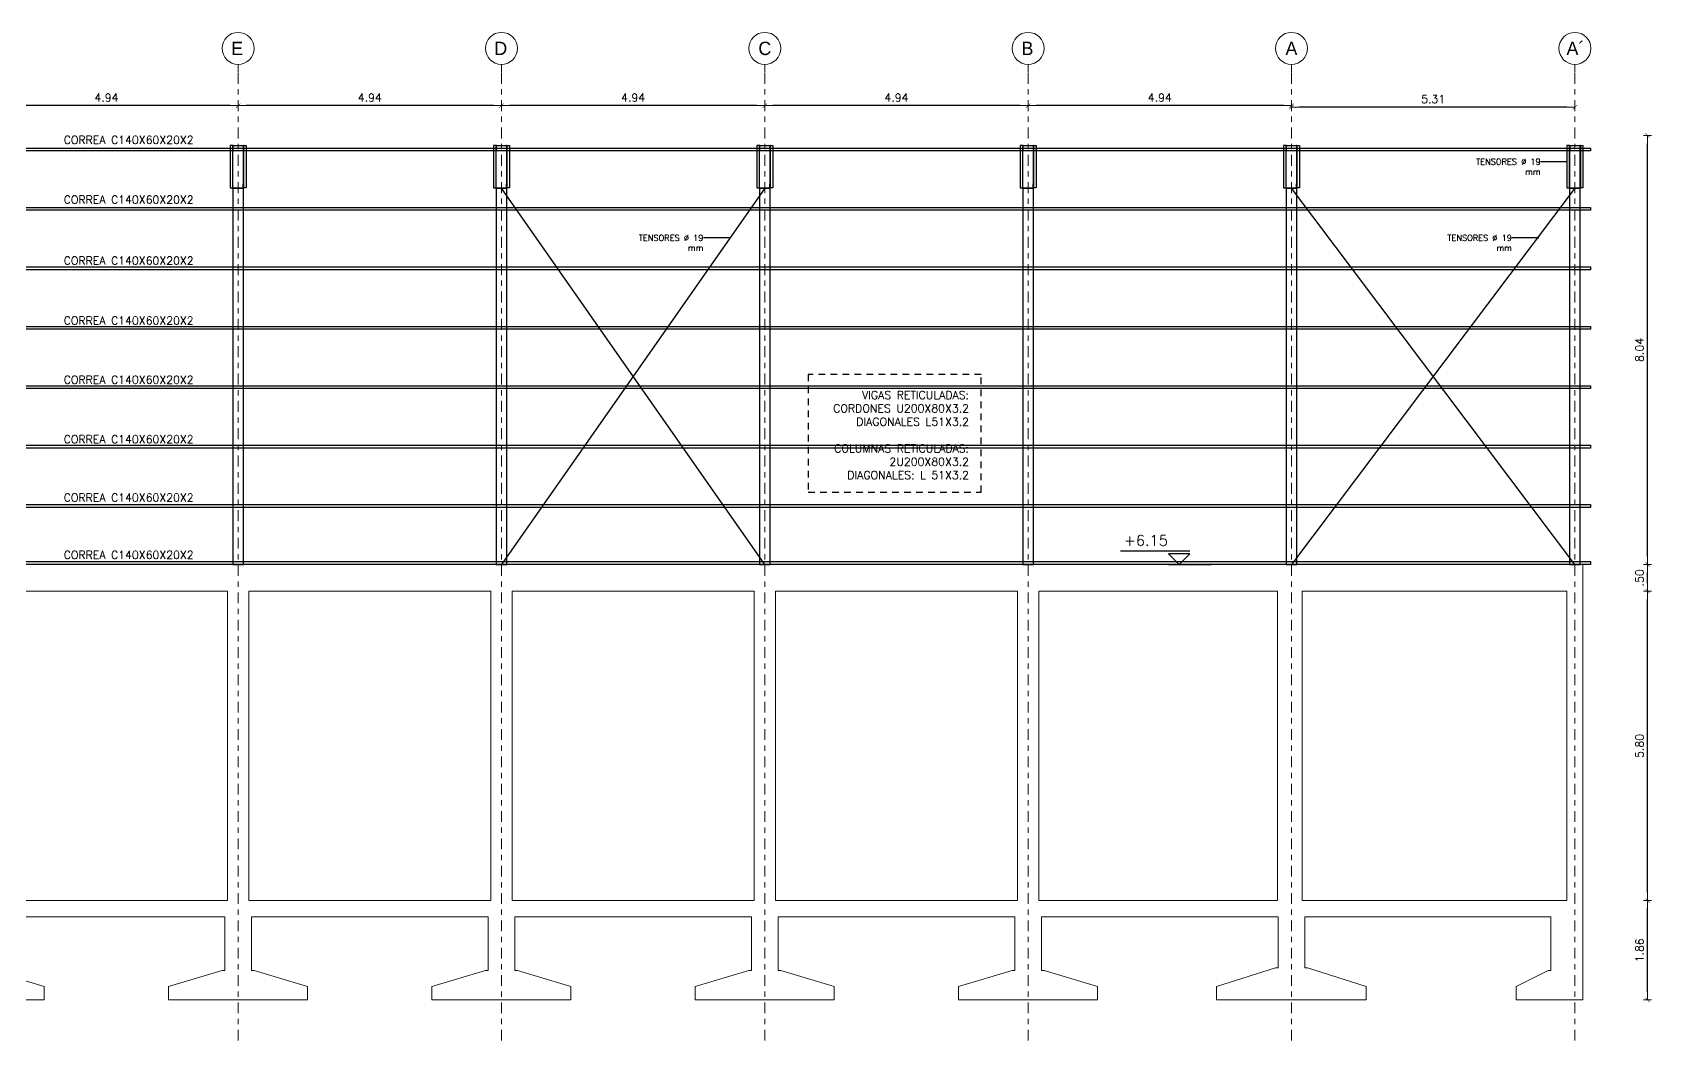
# Model space of a CAD drawing. Header units: metres. Extents: x 177 to 477, y -228 to -48.
# Drawn here: x 368.96 to 399.3, y -152.73 to -133.83 of the extents above; entities that cross this region are included whole.
import ezdxf
from ezdxf import colors
from ezdxf.entities.mleader import LeaderData, LeaderLine
from ezdxf.enums import TextEntityAlignment as Align
from ezdxf.math import Vec2, Vec3

# ---------------------------------------------------------------- set-up
doc = ezdxf.new("R2010")
doc.units = ezdxf.units.M
doc.linetypes.add('CYPE_RAYAPUNTO', pattern=[0.4125, 0.2025, -0.105, 0, -0.105])
doc.linetypes.add('HIDDEN', pattern=[0.375, 0.25, -0.125])
for name, color, linetype in [('CHAPA', 6, 'Continuous'), ('ES-Perfil 01', 3, 'Continuous'), ('EST-VISTA 2', 3, 'Continuous'), ('EST-VISTA 3', 1, 'Continuous'), ('LEYENDAS', 160, 'Continuous')]:
    doc.layers.add(name, color=color, linetype=linetype)
for name, color, linetype, lineweight in [('COTAS', 160, 'Continuous', 0), ('EST_EJES', 160, 'Continuous', 0), ('OT_SECCION_EDIFICIO', 5, 'Continuous', 9), ('PERFILES', 3, 'Continuous', 0)]:
    doc.layers.add(name, color=color, linetype=linetype, lineweight=lineweight)
doc.styles.get("Standard").update_dxf_attribs({"font": 'romans.shx'})
doc.styles.add('TX-100', font='romans.shx', dxfattribs={"height": 0.16})
doc.styles.add('TX-LOCAL50', font='GOTHIC.TTF', dxfattribs={"height": 0.125})
doc.dimstyles.new('COTA_1-75', dxfattribs={"dimscale": 0.75, "dimtxt": 0.2, "dimasz": 0.2, "dimexe": 0, "dimexo": 0.7, "dimgap": 0.1, "dimtad": 1, "dimzin": 4, "dimdsep": 46, "dimtxsty": 'Standard', "dimblk1": 'COTA_N', "dimblk2": 'COTA_N', "dimsah": 1, "dimcen": 2, "dimse1": 1, "dimse2": 1, "dimclrd": 256, "dimclre": 256, "dimclrt": 256, "dimadec": 0, "dimazin": 0, "dimtfac": 1, "dimtix": 1, "dimtmove": 2, "dimatfit": 3, "dimldrblk": 'COTA_N', "dimfxl": 0, "dimtolj": 1, "dimtzin": 0, "dimarcsym": 0})

# ---------------------------------------------------------------- blocks, each defined once
blk = doc.blocks.new('206.4x70x3.2')
at = {"layer": 'ES-Perfil 01'}
for p, q in [((0, -0.0968), (0, 0.0904)), ((0.0032, -0.0968), (0.0032, 0.0904)), ((0.0064, 0.0968), (0.08, 0.0968)), ((0.0064, 0.0936), (0.08, 0.0936)), ((0.08, 0.0968), (0.08, 0.0936)), ((0.0064, -0.1), (0.08, -0.1)), ((0.0064, -0.1032), (0.08, -0.1032)), ((0.08, -0.1), (0.08, -0.1032))]:
    blk.add_line(p, q, dxfattribs=at)
for centre, radius, start, end in [((0.0064, 0.0904), 0.0064, 90, 180), ((0.0064, 0.0904), 0.0032, 90, 180), ((0.0064, -0.0968), 0.0064, 180, 270), ((0.0064, -0.0968), 0.0032, 180, 270)]:
    blk.add_arc(centre, radius, start, end, dxfattribs=at)
blk = doc.blocks.new('VVIGA')
at = {"layer": 'EST-VISTA 2', "color": 2}
for points in [[(-0.1032, 0.7968), (-0.1032, 0.0032), (-0.1, 0.0032), (-0.1, 0.7968)], [(0.1032, 0.7968), (0.1032, 0.0032), (0.1, 0.0032), (0.1, 0.7968)]]:
    blk.add_lwpolyline(points, close=True, dxfattribs=at)
at = {"layer": 'EST-VISTA 3'}
for points in [[(-0.1, 0.0032), (-0.1, 0.7968), (-0.1508, 0.7968), (-0.1508, 0.0032)], [(0.1, 0.0032), (0.1, 0.7968), (0.1508, 0.7968), (0.1508, 0.0032)]]:
    blk.add_lwpolyline(points, close=True, dxfattribs=at)
at = {"layer": 'PERFILES', "xscale": -1, "rotation": 90}
blk.add_blockref('206.4x70x3.2', (-0.0032, 0.7968), dxfattribs=at)
at = {"layer": 'PERFILES', "rotation": 90.00000000000001}
blk.add_blockref('206.4x70x3.2', (-0.0032, -0.0032), dxfattribs=at)
blk = doc.blocks.new('SIMB EJE EST VER 50')
at = {"const_width": 0.01}
blk.add_lwpolyline([(0, 0.075), (0, 0)], dxfattribs=at)
blk.add_circle((0, 0.225), 0.15)
at = {"style": 'TX-LOCAL50', "width": 0.98}
blk.add_attdef('EJE', text='', height=0.125, dxfattribs=at).set_placement((0, 0.1625), align=Align.CENTER)
blk = doc.blocks.new('COTA_N')
for p, q in [((-1, 0), (0, 0)), ((0, 0.5), (0, -0.5))]:
    blk.add_line(p, q)
at = {"const_width": 0.065}
blk.add_lwpolyline([(0.14, 0.14), (0.28, 0.28), (0, 0), (-0.14, -0.14), (-0.28, -0.28)], dxfattribs=at)
blk = doc.blocks.new('*D713')
at = {"layer": 'COTAS', "lineweight": -2, "transparency": 16777216}
blk.add_line((397.713, -135.235), (392.7, -135.235), dxfattribs=at)
at = {"layer": 'Defpoints', "color": 0, "transparency": 16777216}
for p in [(392.55, -135.235), (392.55, -135.235), (397.863, -135.235)]:
    blk.add_point(p, dxfattribs=at)
at = {"layer": 'COTAS', "lineweight": -2, "transparency": 16777216, "xscale": 0.15, "yscale": 0.15, "zscale": 0.15, "rotation": 180}
blk.add_blockref('COTA_N', (392.55, -135.235), dxfattribs=at)
at = {"layer": 'COTAS', "lineweight": -2, "transparency": 16777216, "xscale": 0.15, "yscale": 0.15, "zscale": 0.15}
blk.add_blockref('COTA_N', (397.863, -135.235), dxfattribs=at)
at = {"layer": 'COTAS', "transparency": 16777216, "insert": (395.207, -135.085), "char_height": 0.15, "attachment_point": 5}
blk.add_mtext('\\A1;5.31', dxfattribs=at)
blk = doc.blocks.new('*D718')
at = {"layer": 'COTAS', "lineweight": -2, "transparency": 16777216}
blk.add_line((392.4, -135.207), (387.765, -135.207), dxfattribs=at)
at = {"layer": 'Defpoints', "color": 0, "transparency": 16777216}
for p in [(387.615, -135.207), (387.615, -135.207), (392.55, -135.207)]:
    blk.add_point(p, dxfattribs=at)
at = {"layer": 'COTAS', "lineweight": -2, "transparency": 16777216, "xscale": 0.15, "yscale": 0.15, "zscale": 0.15, "rotation": 180}
blk.add_blockref('COTA_N', (387.615, -135.207), dxfattribs=at)
at = {"layer": 'COTAS', "lineweight": -2, "transparency": 16777216, "xscale": 0.15, "yscale": 0.15, "zscale": 0.15}
blk.add_blockref('COTA_N', (392.55, -135.207), dxfattribs=at)
at = {"layer": 'COTAS', "transparency": 16777216, "insert": (390.083, -135.057), "char_height": 0.15, "attachment_point": 5}
blk.add_mtext('\\A1;4.94', dxfattribs=at)
blk = doc.blocks.new('*D719')
at = {"layer": 'COTAS', "lineweight": -2, "transparency": 16777216}
blk.add_line((387.465, -135.207), (382.83, -135.207), dxfattribs=at)
at = {"layer": 'Defpoints', "color": 0, "transparency": 16777216}
for p in [(382.68, -135.207), (382.68, -135.207), (387.615, -135.207)]:
    blk.add_point(p, dxfattribs=at)
at = {"layer": 'COTAS', "lineweight": -2, "transparency": 16777216, "xscale": 0.15, "yscale": 0.15, "zscale": 0.15, "rotation": 180}
blk.add_blockref('COTA_N', (382.68, -135.207), dxfattribs=at)
at = {"layer": 'COTAS', "lineweight": -2, "transparency": 16777216, "xscale": 0.15, "yscale": 0.15, "zscale": 0.15}
blk.add_blockref('COTA_N', (387.615, -135.207), dxfattribs=at)
at = {"layer": 'COTAS', "transparency": 16777216, "insert": (385.148, -135.057), "char_height": 0.15, "attachment_point": 5}
blk.add_mtext('\\A1;4.94', dxfattribs=at)
blk = doc.blocks.new('*D720')
at = {"layer": 'COTAS', "lineweight": -2, "transparency": 16777216}
blk.add_line((382.53, -135.207), (377.895, -135.207), dxfattribs=at)
at = {"layer": 'Defpoints', "color": 0, "transparency": 16777216}
for p in [(377.745, -135.207), (377.745, -135.207), (382.68, -135.207)]:
    blk.add_point(p, dxfattribs=at)
at = {"layer": 'COTAS', "lineweight": -2, "transparency": 16777216, "xscale": 0.15, "yscale": 0.15, "zscale": 0.15, "rotation": 180}
blk.add_blockref('COTA_N', (377.745, -135.207), dxfattribs=at)
at = {"layer": 'COTAS', "lineweight": -2, "transparency": 16777216, "xscale": 0.15, "yscale": 0.15, "zscale": 0.15}
blk.add_blockref('COTA_N', (382.68, -135.207), dxfattribs=at)
at = {"layer": 'COTAS', "transparency": 16777216, "insert": (380.213, -135.057), "char_height": 0.15, "attachment_point": 5}
blk.add_mtext('\\A1;4.94', dxfattribs=at)
blk = doc.blocks.new('*D721')
at = {"layer": 'COTAS', "lineweight": -2, "transparency": 16777216}
blk.add_line((377.595, -135.207), (372.96, -135.207), dxfattribs=at)
at = {"layer": 'Defpoints', "color": 0, "transparency": 16777216}
for p in [(372.81, -135.207), (372.81, -135.207), (377.745, -135.207)]:
    blk.add_point(p, dxfattribs=at)
at = {"layer": 'COTAS', "lineweight": -2, "transparency": 16777216, "xscale": 0.15, "yscale": 0.15, "zscale": 0.15, "rotation": 180}
blk.add_blockref('COTA_N', (372.81, -135.207), dxfattribs=at)
at = {"layer": 'COTAS', "lineweight": -2, "transparency": 16777216, "xscale": 0.15, "yscale": 0.15, "zscale": 0.15}
blk.add_blockref('COTA_N', (377.745, -135.207), dxfattribs=at)
at = {"layer": 'COTAS', "transparency": 16777216, "insert": (375.278, -135.057), "char_height": 0.15, "attachment_point": 5}
blk.add_mtext('\\A1;4.94', dxfattribs=at)
blk = doc.blocks.new('*D722')
at = {"layer": 'COTAS', "lineweight": -2, "transparency": 16777216}
blk.add_line((372.66, -135.207), (368.025, -135.207), dxfattribs=at)
at = {"layer": 'Defpoints', "color": 0, "transparency": 16777216}
for p in [(367.875, -135.207), (367.875, -135.207), (372.81, -135.207)]:
    blk.add_point(p, dxfattribs=at)
at = {"layer": 'COTAS', "lineweight": -2, "transparency": 16777216, "xscale": 0.15, "yscale": 0.15, "zscale": 0.15, "rotation": 180}
blk.add_blockref('COTA_N', (367.875, -135.207), dxfattribs=at)
at = {"layer": 'COTAS', "lineweight": -2, "transparency": 16777216, "xscale": 0.15, "yscale": 0.15, "zscale": 0.15}
blk.add_blockref('COTA_N', (372.81, -135.207), dxfattribs=at)
at = {"layer": 'COTAS', "transparency": 16777216, "insert": (370.343, -135.057), "char_height": 0.15, "attachment_point": 5}
blk.add_mtext('\\A1;4.94', dxfattribs=at)
blk = doc.blocks.new('_Dot')
at = {"color": 0, "linetype": 'ByBlock', "lineweight": -2}
blk.add_line((-0.5, 0), (-1, 0), dxfattribs=at)
at = {"color": 0, "linetype": 'ByBlock', "const_width": 0.5}
blk.add_lwpolyline([(-0.25, 0, 1), (0.25, 0, 1)], format="xyb", close=True, dxfattribs=at)
blk = doc.blocks.new('COTA NIVEL CORTE 100')
blk.add_line((0.4, 0.25), (1.7, 0.25))
for points in [[(0.8, 0), (0, 0)], [(0.4, 0.2), (0.8, 0.2), (0.6, 0), (0.4, 0.2)]]:
    blk.add_lwpolyline(points)
at = {"style": 'TX-100', "width": 0.98}
blk.add_attdef('COTA', text='', height=0.2, dxfattribs=at).set_placement((1.7, 0.35), align=Align.RIGHT)
blk = doc.blocks.new('*D714')
at = {"layer": 'COTAS', "lineweight": -2, "transparency": 16777216}
blk.add_line((399.225, -151.821), (399.225, -150.259), dxfattribs=at)
at = {"layer": 'Defpoints', "color": 0, "transparency": 16777216}
for p in [(397.713, -150.109), (399.225, -150.109), (398.014, -151.971)]:
    blk.add_point(p, dxfattribs=at)
at = {"layer": 'COTAS', "lineweight": -2, "transparency": 16777216, "xscale": 0.15, "yscale": 0.15, "zscale": 0.15}
for p, rotation in [((399.225, -150.109), 90), ((399.225, -151.971), 270)]:
    blk.add_blockref('COTA_N', p, dxfattribs=dict(at, rotation=rotation))
at = {"layer": 'COTAS', "transparency": 16777216, "insert": (399.075, -151.04), "char_height": 0.15, "attachment_point": 5, "rotation": 90}
blk.add_mtext('\\A1;1.86', dxfattribs=at)
blk = doc.blocks.new('*D715')
at = {"layer": 'COTAS', "lineweight": -2, "transparency": 16777216}
blk.add_line((399.225, -149.959), (399.225, -144.458), dxfattribs=at)
at = {"layer": 'Defpoints', "color": 0, "transparency": 16777216}
for p in [(397.713, -144.308), (399.225, -144.308), (397.713, -150.109)]:
    blk.add_point(p, dxfattribs=at)
at = {"layer": 'COTAS', "lineweight": -2, "transparency": 16777216, "xscale": 0.15, "yscale": 0.15, "zscale": 0.15}
for p, rotation in [((399.225, -144.308), 90), ((399.225, -150.109), 270)]:
    blk.add_blockref('COTA_N', p, dxfattribs=dict(at, rotation=rotation))
at = {"layer": 'COTAS', "transparency": 16777216, "insert": (399.075, -147.209), "char_height": 0.15, "attachment_point": 5, "rotation": 90}
blk.add_mtext('\\A1;5.80', dxfattribs=at)
blk = doc.blocks.new('*D716')
at = {"layer": 'COTAS', "lineweight": -2, "transparency": 16777216}
blk.add_line((399.225, -144.158), (399.225, -143.958), dxfattribs=at)
at = {"layer": 'Defpoints', "color": 0, "transparency": 16777216}
for p in [(397.713, -143.808), (399.225, -143.808), (397.713, -144.308)]:
    blk.add_point(p, dxfattribs=at)
at = {"layer": 'COTAS', "lineweight": -2, "transparency": 16777216, "xscale": 0.15, "yscale": 0.15, "zscale": 0.15}
for p, rotation in [((399.225, -143.808), 90), ((399.225, -144.308), 270)]:
    blk.add_blockref('COTA_N', p, dxfattribs=dict(at, rotation=rotation))
at = {"layer": 'COTAS', "transparency": 16777216, "insert": (399.075, -144.058), "char_height": 0.15, "attachment_point": 5, "rotation": 90}
blk.add_mtext('\\A1;.50', dxfattribs=at)
blk = doc.blocks.new('*D717')
at = {"layer": 'COTAS', "lineweight": -2, "transparency": 16777216}
blk.add_line((399.225, -143.658), (399.225, -135.914), dxfattribs=at)
at = {"layer": 'Defpoints', "color": 0, "transparency": 16777216}
for p in [(397.763, -135.764), (399.225, -135.764), (397.763, -143.808)]:
    blk.add_point(p, dxfattribs=at)
at = {"layer": 'COTAS', "lineweight": -2, "transparency": 16777216, "xscale": 0.15, "yscale": 0.15, "zscale": 0.15}
for p, rotation in [((399.225, -135.764), 90), ((399.225, -143.808), 270)]:
    blk.add_blockref('COTA_N', p, dxfattribs=dict(at, rotation=rotation))
at = {"layer": 'COTAS', "transparency": 16777216, "insert": (399.075, -139.786), "char_height": 0.15, "attachment_point": 5, "rotation": 90}
blk.add_mtext('\\A1;8.04', dxfattribs=at)

msp = doc.modelspace()

# ---------------------------------------------------------------- linework, layer by layer
at = {"layer": 'CHAPA'}
for points in [[(398.153314, -136.0537512), (340.7655267, -136.0537512), (340.7655267, -136.0012512), (398.153314, -136.0012512)], [(398.153314, -137.1680512), (340.7655267, -137.1680512), (340.7655267, -137.1155512), (398.153314, -137.1155512)], [(398.153314, -138.2823512), (340.7655267, -138.2823512), (340.7655267, -138.2298512), (398.153314, -138.2298512)], [(398.153314, -139.3966512), (340.7655267, -139.3966512), (340.7655267, -139.3441512), (398.153314, -139.3441512)], [(398.153314, -140.5109512), (340.7655267, -140.5109512), (340.7655267, -140.4584512), (398.153314, -140.4584512)], [(398.153314, -141.6252512), (340.7655267, -141.6252512), (340.7655267, -141.5727512), (398.153314, -141.5727512)], [(398.153314, -142.7388665), (340.7655267, -142.7388665), (340.7655267, -142.6863665), (398.153314, -142.6863665)], [(398.153314, -143.805782), (340.7655267, -143.805782), (340.7655267, -143.753282), (398.153314, -143.753282)]]:
    msp.add_lwpolyline(points, close=True, dxfattribs=at)
at = {"layer": 'EST-VISTA 3', "color": 2}
for p, q in [((382.6803642, -136.7535179), (377.7453642, -143.8075639)), ((382.6803642, -143.8075639), (377.7453642, -136.7535179)), ((397.863314, -136.7535179), (392.5503642, -143.8075639)), ((397.863314, -143.8075639), (392.5503642, -136.7535179))]:
    msp.add_line(p, q, dxfattribs=at)
at = {"layer": 'EST-VISTA 3'}
for points in [[(372.9103642, -136.7535179), (372.7103642, -136.7535179), (372.7103642, -143.8075639), (372.9103642, -143.8075639)], [(377.8453642, -136.7535179), (377.6453642, -136.7535179), (377.6453642, -143.8075639), (377.8453642, -143.8075639)], [(382.7803642, -136.7535179), (382.5803642, -136.7535179), (382.5803642, -143.8075639), (382.7803642, -143.8075639)], [(387.7153642, -136.7535179), (387.5153642, -136.7535179), (387.5153642, -143.8075639), (387.7153642, -143.8075639)], [(392.6503642, -136.7535179), (392.4503642, -136.7535179), (392.4503642, -143.8075639), (392.6503642, -143.8075639)], [(397.963314, -136.7535179), (397.763314, -136.7535179), (397.763314, -143.8075639), (397.963314, -143.8075639)]]:
    msp.add_lwpolyline(points, close=True, dxfattribs=at)
at = {"layer": 'EST_EJES', "linetype": 'CYPE_RAYAPUNTO'}
for p, q in [((372.8103642, -152.7327919), (372.8103642, -134.5838546)), ((377.7453642, -152.7327919), (377.7453642, -134.5838546)), ((382.6803642, -152.7327919), (382.6803642, -134.5838546)), ((387.6153642, -152.7327919), (387.6153642, -134.5838546)), ((392.5503642, -152.7327919), (392.5503642, -134.5838546)), ((397.863314, -152.7327919), (397.863314, -134.5838546))]:
    msp.add_line(p, q, dxfattribs=at)
at = {"layer": 'LEYENDAS', "linetype": 'HIDDEN', "ltscale": 0.5}
msp.add_lwpolyline([(386.7370512, -140.2495877), (383.4950687, -140.2495877), (383.4950687, -142.4511362), (386.7370512, -142.4511362)], close=True, dxfattribs=at)
at = {"layer": 'OT_SECCION_EDIFICIO'}
msp.add_line((398.013546, -150.1093876), (398.013546, -150.1093876), dxfattribs=at)
at = {"layer": 'OT_SECCION_EDIFICIO', "color": 1}
for points in [[(340.9052947, -143.8075639), (398.013546, -143.8075639), (398.013546, -151.9706911), (396.761613, -151.9706911), (396.761613, -151.7203045), (397.3625408, -151.4198406), (397.4126182, -151.4198406), (397.4126182, -150.4098515), (392.8007508, -150.4098515), (392.8007508, -151.3697633), (392.8508281, -151.3697633), (393.9525291, -151.7203045), (393.9525291, -151.9706911), (391.1481992, -151.9706911), (391.1481992, -151.7203045), (392.2499002, -151.3697633), (392.2999776, -151.3697633), (392.2999776, -150.4098515), (387.8657508, -150.4098515), (387.8657508, -151.4198406), (387.9158281, -151.4198406), (388.9173745, -151.7203045), (388.9173745, -151.9706911), (386.3133539, -151.9706911), (386.3133539, -151.7203045), (387.3149002, -151.4198406), (387.3649776, -151.4198406), (387.3649776, -150.4098515), (382.9307508, -150.4098515), (382.9307508, -151.4198406), (382.9808281, -151.4198406), (383.9823745, -151.7203045), (383.9823745, -151.9706911), (381.3783539, -151.9706911), (381.3783539, -151.7203045), (382.3799002, -151.4198406), (382.4299776, -151.4198406), (382.4299776, -150.4098515), (377.9957508, -150.4098515), (377.9957508, -151.4198406), (378.0458281, -151.4198406), (379.0473745, -151.7203045), (379.0473745, -151.9706911), (376.4433539, -151.9706911), (376.4433539, -151.7203045), (377.4449002, -151.4198406), (377.4949776, -151.4198406), (377.4949776, -150.4098515), (373.0607508, -150.4098515), (373.0607508, -151.4198406), (373.1108281, -151.4198406), (374.1123745, -151.7203045), (374.1123745, -151.9706911), (371.5083539, -151.9706911), (371.5083539, -151.7203045), (372.5099002, -151.4198406), (372.5599776, -151.4198406), (372.5599776, -150.4098515), (368.1257508, -150.4098515)], [(368.1257508, -150.1093876), (368.0756734, -150.1093876), (372.6100549, -150.1093876), (372.6100549, -144.3083371), (368.0756734, -144.3083371), (368.0756734, -150.1093876)], [(377.9957508, -150.1093876), (377.9456734, -150.1093876), (377.9456734, -144.3083371), (382.4800549, -144.3083371), (382.4800549, -150.1093876), (377.9456734, -150.1093876)], [(368.1758281, -151.4198406), (369.1773745, -151.7203045), (369.1773745, -151.9706911), (366.5733539, -151.9706911)]]:
    msp.add_lwpolyline(points, dxfattribs=at)
for points in [[(373.0106734, -144.3083371), (373.0106734, -150.1093876), (377.5450549, -150.1093876), (377.5450549, -144.3083371)], [(382.8806734, -144.3083371), (387.4150549, -144.3083371), (387.4150549, -150.1093876), (382.8806734, -150.1093876)], [(387.8156734, -150.1093876), (392.2917115, -150.1093876), (392.2917115, -144.3083371), (387.8156734, -144.3083371)], [(392.7506734, -150.1093876), (397.7130821, -150.1093876), (397.7130821, -144.3083371), (392.7506734, -144.3083371)]]:
    msp.add_lwpolyline(points, close=True, dxfattribs=at)

# ---------------------------------------------------------------- block references
at = {"xscale": -1}
for p in [(372.8103642, -136.7503179), (377.7453642, -136.7503179), (382.6803642, -136.7503179), (387.6153642, -136.7503179), (392.5503642, -136.7503179), (397.863314, -136.7503179)]:
    msp.add_blockref('VVIGA', p, dxfattribs=at)
at = {"layer": 'EST_EJES', "linetype": 'CYPE_RAYAPUNTO'}
ref = msp.add_blockref('SIMB EJE EST VER 50', (372.8103642, -134.5838546), dxfattribs=dict(at, xscale=-2, yscale=2, zscale=2))
ref.add_attrib('EJE', 'E', dxfattribs={"layer": '0', "height": 0.25, "style": 'TX-LOCAL50'}).set_placement((372.7925192, -134.2588546), align=Align.CENTER)
ref = msp.add_blockref('SIMB EJE EST VER 50', (377.7453642, -134.5838546), dxfattribs=dict(at, xscale=-2, yscale=2, zscale=2))
ref.add_attrib('EJE', 'D', dxfattribs={"layer": '0', "height": 0.25, "style": 'TX-LOCAL50'}).set_placement((377.7329576, -134.2588546), align=Align.CENTER)
ref = msp.add_blockref('SIMB EJE EST VER 50', (382.6803642, -134.5838546), dxfattribs=dict(at, xscale=-2, yscale=2, zscale=2))
ref.add_attrib('EJE', 'C', dxfattribs={"layer": '0', "height": 0.25, "style": 'TX-LOCAL50'}).set_placement((382.6812139, -134.2588546), align=Align.CENTER)
ref = msp.add_blockref('SIMB EJE EST VER 50', (387.6153642, -134.5838546), dxfattribs=dict(at, xscale=-2, yscale=2, zscale=2))
ref.add_attrib('EJE', 'B', dxfattribs={"layer": '0', "height": 0.25, "style": 'TX-LOCAL50'}).set_placement((387.6032975, -134.2588546), align=Align.CENTER)
ref = msp.add_blockref('SIMB EJE EST VER 50', (392.5503642, -134.5838546), dxfattribs=dict(at, xscale=-2, yscale=2, zscale=2))
ref.add_attrib('EJE', 'A', dxfattribs={"layer": '0', "height": 0.25, "style": 'TX-LOCAL50'}).set_placement((392.5503642, -134.2588546), align=Align.CENTER)
ref = msp.add_blockref('SIMB EJE EST VER 50', (397.863314, -134.5838546), dxfattribs=dict(at, xscale=-2, yscale=2, zscale=2))
ref.add_attrib('EJE', 'A´', dxfattribs={"layer": '0', "height": 0.25, "style": 'TX-LOCAL50'}).set_placement((397.8721516, -134.2588546), align=Align.CENTER)
at = {"layer": 'LEYENDAS', "linetype": 'ByBlock', "ltscale": 0.5}
ref = msp.add_blockref('COTA NIVEL CORTE 100', (391.0487412, -143.8075639), dxfattribs=dict(at, xscale=-1))
ref.add_attrib('COTA', '+6.15', dxfattribs={"layer": '0', "height": 0.2, "style": 'TX-100'}).set_placement((390.2344555, -143.4575639), align=Align.RIGHT)

# ---------------------------------------------------------------- texts
for p in [(370.7594061, -135.8486738), (370.7594061, -136.9691261), (370.7594061, -138.1129278), (370.7594061, -139.2364922), (370.7594061, -140.3455128), (370.7594061, -141.460815), (370.7594061, -142.5538002), (370.7594061, -143.6277949)]:
    msp.add_text('CORREA C140X60X20X2', height=0.15, dxfattribs=at).set_placement(p, align=Align.MIDDLE_CENTER)
at = {"layer": 'LEYENDAS', "linetype": 'ByBlock', "ltscale": 0.5, "insert": (386.5083468, -140.5571132), "char_height": 0.15, "attachment_point": 3}
msp.add_mtext_dynamic_manual_height_columns('VIGAS RETICULADAS:\\PCORDONES U200X80X3.2\\PDIAGONALES L51X3.2\\P\\PCOLUMNAS RETICULADAS: \\P2U200X80X3.2\\PDIAGONALES: L 51X3.2 ', width=16.171246791, gutter_width=12.5, heights=[0], dxfattribs=at)

# ---------------------------------------------------------------- dimensions: what is measured, and where the dimension line sits
at = {"layer": 'COTAS'}
for base, p1, p2, angle, picture, middle in [((367.8753641608, -135.2065127516), (372.8103641608, -135.2065127516), (367.8753641608, -135.2065127516), 180, '*D722', (370.3428641608, -135.0565127516)), ((372.8103641608, -135.2065127516), (377.7453641608, -135.2065127516), (372.8103641608, -135.2065127516), 180, '*D721', (375.2778641608, -135.0565127516)), ((377.7453641608, -135.2065127516), (382.6803641608, -135.2065127516), (377.7453641608, -135.2065127516), 180, '*D720', (380.2128641608, -135.0565127516)), ((382.6803641608, -135.2065127516), (387.6153641608, -135.2065127516), (382.6803641608, -135.2065127516), 180, '*D719', (385.1478641608, -135.0565127516)), ((387.6153641608, -135.2065127516), (392.5503641608, -135.2065127516), (387.6153641608, -135.2065127516), 180, '*D718', (390.0828641608, -135.0565127516)), ((392.5503642, -135.2348379), (397.863314, -135.2348379), (392.5503642, -135.2348379), 180, '*D713', (395.2068391, -135.0848379)), ((399.2251999, -135.7635179), (397.763314, -143.8075639), (397.763314, -135.7635179), 90, '*D717', (399.0751999, -139.7855409)), ((399.2251999, -143.8075639), (397.7130821, -144.3083371), (397.7130821, -143.8075639), 90, '*D716', (399.0751999, -144.0579505)), ((399.2251999, -144.3083371), (397.7130821, -150.1093876), (397.7130821, -144.3083371), 90, '*D715', (399.0751999, -147.2088623)), ((399.2251999, -150.1093876), (398.013546, -151.9706911), (397.7130821, -150.1093876), 90, '*D714', (399.0751999, -151.0400393))]:
    dim = msp.add_linear_dim(base=base, p1=p1, p2=p2, angle=angle, dimstyle='COTA_1-75', dxfattribs=at)
    dim.commit()
    dim.dimension.update_dxf_attribs({"geometry": picture, "text_midpoint": middle})

# ---------------------------------------------------------------- leaders
at = {"layer": 'LEYENDAS'}
ml = msp.add_multileader_mtext('Standard', dxfattribs=at)
ml.set_content('TENSORES ∅ 19 mm', color=256)
ml.set_leader_properties()
ml.set_arrow_properties(name='DOT')
ml.build(insert=Vec2(0, 0))
ml.multileader.update_dxf_attribs({"text_left_attachment_type": 7, "text_right_attachment_type": 2, "dogleg_length": 0.03, "arrow_head_size": 0.03, "scale": 0.75})
ctx = ml.context
ctx.base_point, ctx.scale, ctx.char_height, ctx.arrow_head_size, ctx.landing_gap_size, ctx.plane_origin = Vec3(395.4209648, -136.3137873), 0.75, 0.1125, 0.03, 0, Vec3(391.4590903, -137.8113194)
ctx.left_attachment, ctx.right_attachment, ctx.text_align_type = 7, 2, 2
notes = []
notes.append((ctx, [(0, (1, 1, 0), (397.5578567, -136.2575373), (-1, 0), 0.3368918, [(0, [(397.713175, -136.2575373)], 0, [])])]))
ctx.mtext.insert, ctx.mtext.width, ctx.mtext.defined_height, ctx.mtext.alignment, ctx.mtext.flow_direction = Vec3(397.2209648, -136.2012873), 1.808439881, 0.8453341, 3, 5
ml = msp.add_multileader_mtext('Standard', dxfattribs=at)
ml.set_content('TENSORES ∅ 19 mm ', color=256)
ml.set_leader_properties()
ml.set_arrow_properties(name='DOT')
ml.build(insert=Vec2(0, 0))
ml.multileader.update_dxf_attribs({"text_left_attachment_type": 7, "text_right_attachment_type": 2, "dogleg_length": 0.03, "arrow_head_size": 0.03, "scale": 0.75})
ctx = ml.context
ctx.base_point, ctx.scale, ctx.char_height, ctx.arrow_head_size, ctx.landing_gap_size, ctx.plane_origin = Vec3(379.7296446, -137.7425694), 0.75, 0.1125, 0.03, 0, Vec3(375.7677701, -139.2401016)
ctx.left_attachment, ctx.right_attachment, ctx.text_align_type = 7, 2, 2
notes.append((ctx, [(0, (1, 1, 0), (381.8665364, -137.6863194), (-1, 0), 0.3368918, [(0, [(382.0218548, -137.6863194)], 0, [])])]))
ctx.mtext.insert, ctx.mtext.width, ctx.mtext.defined_height, ctx.mtext.alignment, ctx.mtext.flow_direction = Vec3(381.5296446, -137.6300694), 1.808439881, 0.8453341, 3, 5
ml = msp.add_multileader_mtext('Standard', dxfattribs=at)
ml.set_content('TENSORES ∅ 19 mm', color=256)
ml.set_leader_properties()
ml.set_arrow_properties(name='DOT')
ml.build(insert=Vec2(0, 0))
ml.multileader.update_dxf_attribs({"text_left_attachment_type": 7, "text_right_attachment_type": 2, "dogleg_length": 0.03, "arrow_head_size": 0.03, "scale": 0.75})
ctx = ml.context
ctx.base_point, ctx.scale, ctx.char_height, ctx.arrow_head_size, ctx.landing_gap_size, ctx.plane_origin = Vec3(394.8826953, -137.7425694), 0.75, 0.1125, 0.03, 0, Vec3(390.9208209, -139.2401016)
ctx.left_attachment, ctx.right_attachment, ctx.text_align_type = 7, 2, 2
notes.append((ctx, [(0, (1, 1, 0), (397.0195872, -137.6863194), (-1, 0), 0.3368918, [(0, [(397.1749055, -137.6863194)], 0, [])])]))
ctx.mtext.insert, ctx.mtext.width, ctx.mtext.defined_height, ctx.mtext.alignment, ctx.mtext.flow_direction = Vec3(396.6826953, -137.6300694), 1.808439881, 0.8453341, 3, 5
for ctx, leaders in notes:
    for number, flags, end, landing, length, lines in leaders:
        leader = LeaderData()
        leader.index, (leader.has_last_leader_line, leader.has_dogleg_vector, leader.attachment_direction) = number, flags
        leader.last_leader_point, leader.dogleg_vector, leader.dogleg_length = Vec3(end), Vec3(landing), length
        for number, points, colour, breaks in lines:
            line = LeaderLine()
            line.index, line.vertices, line.color, line.breaks = number, Vec3.list(points), colors.encode_raw_color(colour), breaks
            leader.lines.append(line)
        ctx.leaders.append(leader)

doc.saveas('drawing.dxf')
